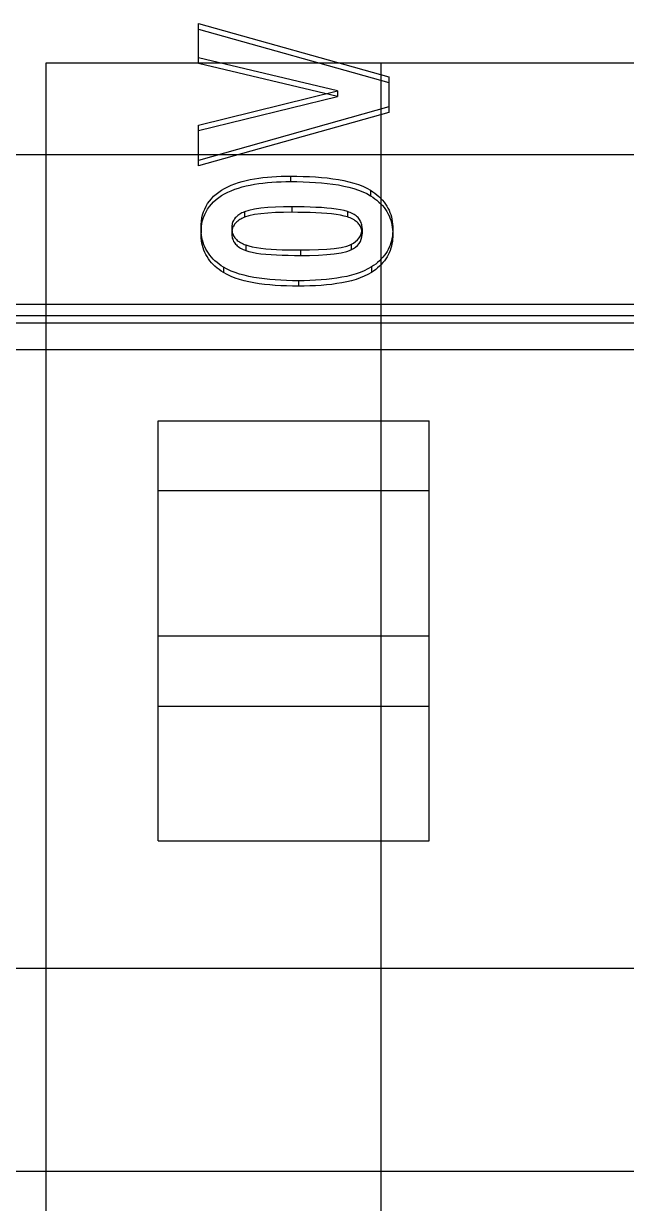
# Model space of a CAD drawing. Extents: x 0 to 171, y 0 to 414.
# Drawn here: x 51.44 to 57.74, y 173.43 to 185.76 of the extents above; entities that cross this region are included whole.
import ezdxf

# ---------------------------------------------------------------- set-up
doc = ezdxf.new("R2010")
doc.units = 0
doc.layers.add('-15N-THT. THIẾT BỊ ĐÓNG MỞ', color=40, linetype='CONTINUOUS')

# ---------------------------------------------------------------- blocks, each defined once
blk = doc.blocks.new('06 - N - SC VSD ATV630U75~D11N4')
at = {"layer": '-15N-THT. THIẾT BỊ ĐÓNG MỞ'}
for p, q in [((-32.233, -21.19), (-30.244, -21.748)), ((-32.233, -21.606), (-32.233, -21.19)), ((-32.233, -21.247), (-30.244, -21.806)), ((-30.781, -21.894), (-32.233, -21.549)), ((-33.827, -21.599), (-33.827, -21.599)), ((-33.827, -36.512), (-33.827, -21.599)), ((-33.827, -21.599), (8.972, -21.599)), ((-30.781, -21.951), (-32.233, -21.606)), ((-30.324, -36.512), (-30.324, -21.599)), ((-30.324, -21.599), (-30.324, -21.599)), ((-30.244, -21.748), (-30.244, -22.118)), ((-32.233, -22.251), (-30.781, -21.894)), ((-30.781, -21.894), (-30.781, -21.951)), ((-32.233, -22.308), (-30.781, -21.951)), ((-30.244, -22.061), (-32.233, -22.62)), ((-30.244, -22.118), (-32.233, -22.677)), ((-32.233, -22.677), (-32.233, -22.251)), ((-59.15, -22.557), (59.15, -22.557)), ((-31.65, -22.813), (-31.605, -22.806)), ((-31.605, -22.806), (-31.56, -22.8)), ((-31.56, -22.8), (-31.513, -22.795)), ((-31.513, -22.795), (-31.466, -22.791)), ((-31.466, -22.791), (-31.418, -22.788)), ((-31.418, -22.788), (-31.37, -22.786)), ((-31.37, -22.786), (-31.321, -22.785)), ((-31.321, -22.785), (-31.271, -22.785)), ((-31.271, -22.785), (-31.205, -22.785)), ((-31.271, -22.785), (-31.271, -22.842)), ((-31.205, -22.785), (-31.139, -22.787)), ((-31.139, -22.787), (-31.075, -22.789)), ((-31.075, -22.789), (-31.011, -22.793)), ((-31.011, -22.793), (-30.949, -22.798)), ((-30.949, -22.798), (-30.888, -22.804)), ((-30.888, -22.804), (-30.829, -22.811)), ((-32.023, -22.951), (-31.993, -22.931)), ((-31.993, -22.931), (-31.961, -22.913)), ((-31.961, -22.913), (-31.928, -22.895)), ((-31.928, -22.895), (-31.892, -22.88)), ((-31.892, -22.88), (-31.856, -22.865)), ((-31.892, -22.937), (-31.856, -22.922)), ((-31.856, -22.865), (-31.817, -22.852)), ((-31.856, -22.922), (-31.817, -22.909)), ((-31.817, -22.852), (-31.777, -22.841)), ((-31.817, -22.909), (-31.777, -22.898)), ((-31.777, -22.841), (-31.736, -22.83)), ((-31.777, -22.898), (-31.736, -22.887)), ((-31.736, -22.83), (-31.693, -22.821)), ((-31.736, -22.887), (-31.693, -22.878)), ((-31.693, -22.821), (-31.65, -22.813)), ((-31.693, -22.878), (-31.65, -22.87)), ((-31.65, -22.87), (-31.605, -22.863)), ((-31.605, -22.863), (-31.56, -22.857)), ((-31.56, -22.857), (-31.513, -22.852)), ((-31.513, -22.852), (-31.466, -22.848)), ((-31.466, -22.848), (-31.418, -22.845)), ((-31.418, -22.845), (-31.37, -22.843)), ((-31.37, -22.843), (-31.321, -22.842)), ((-31.321, -22.842), (-31.271, -22.842)), ((-31.271, -22.842), (-31.205, -22.842)), ((-31.205, -22.842), (-31.139, -22.844)), ((-31.139, -22.844), (-31.075, -22.846)), ((-31.075, -22.846), (-31.011, -22.85)), ((-31.011, -22.85), (-30.949, -22.855)), ((-30.949, -22.855), (-30.888, -22.861)), ((-30.888, -22.861), (-30.829, -22.868)), ((-30.829, -22.811), (-30.771, -22.82)), ((-30.829, -22.868), (-30.771, -22.877)), ((-30.771, -22.82), (-30.715, -22.831)), ((-30.771, -22.877), (-30.715, -22.888)), ((-30.715, -22.831), (-30.662, -22.843)), ((-30.715, -22.888), (-30.662, -22.9)), ((-30.662, -22.843), (-30.611, -22.857)), ((-30.662, -22.9), (-30.611, -22.914)), ((-30.611, -22.857), (-30.562, -22.873)), ((-30.611, -22.914), (-30.562, -22.93)), ((-30.562, -22.873), (-30.517, -22.89)), ((-30.562, -22.93), (-30.517, -22.947)), ((-30.517, -22.89), (-30.474, -22.91)), ((-30.474, -22.91), (-30.436, -22.932)), ((-30.436, -22.932), (-30.412, -22.947)), ((-30.436, -22.932), (-30.436, -22.989)), ((-32.14, -23.072), (-32.121, -23.045)), ((-32.121, -23.045), (-32.1, -23.02)), ((-32.1, -23.02), (-32.076, -22.995)), ((-32.1, -23.077), (-32.076, -23.052)), ((-32.076, -22.995), (-32.051, -22.973)), ((-32.076, -23.052), (-32.051, -23.03)), ((-32.051, -22.973), (-32.023, -22.951)), ((-32.051, -23.03), (-32.023, -23.008)), ((-32.023, -23.008), (-31.993, -22.988)), ((-31.993, -22.988), (-31.961, -22.97)), ((-31.961, -22.97), (-31.928, -22.953)), ((-31.928, -22.953), (-31.892, -22.937)), ((-30.517, -22.947), (-30.474, -22.967)), ((-30.474, -22.967), (-30.436, -22.989)), ((-30.436, -22.989), (-30.412, -23.004)), ((-30.412, -22.947), (-30.389, -22.963)), ((-30.412, -23.004), (-30.389, -23.02)), ((-30.389, -22.963), (-30.368, -22.98)), ((-30.389, -23.02), (-30.368, -23.037)), ((-30.368, -22.98), (-30.348, -22.998)), ((-30.368, -23.037), (-30.348, -23.055)), ((-30.348, -22.998), (-30.328, -23.017)), ((-30.348, -23.055), (-30.328, -23.074)), ((-30.328, -23.017), (-30.311, -23.036)), ((-30.311, -23.036), (-30.294, -23.055)), ((-30.294, -23.055), (-30.279, -23.076)), ((-32.192, -23.19), (-32.182, -23.159)), ((-32.182, -23.159), (-32.17, -23.129)), ((-32.17, -23.129), (-32.156, -23.1)), ((-32.17, -23.186), (-32.156, -23.157)), ((-32.156, -23.1), (-32.14, -23.072)), ((-32.156, -23.157), (-32.14, -23.129)), ((-32.14, -23.129), (-32.121, -23.102)), ((-32.121, -23.102), (-32.1, -23.077)), ((-31.792, -23.176), (-31.803, -23.182)), ((-31.78, -23.169), (-31.792, -23.176)), ((-31.767, -23.163), (-31.78, -23.169)), ((-31.754, -23.158), (-31.767, -23.163)), ((-31.707, -23.143), (-31.754, -23.158)), ((-31.754, -23.158), (-31.754, -23.215)), ((-31.649, -23.13), (-31.707, -23.143)), ((-31.583, -23.121), (-31.649, -23.13)), ((-31.583, -23.178), (-31.649, -23.187)), ((-31.509, -23.113), (-31.583, -23.121)), ((-31.509, -23.171), (-31.583, -23.178)), ((-31.43, -23.109), (-31.509, -23.113)), ((-31.43, -23.166), (-31.509, -23.171)), ((-31.346, -23.106), (-31.43, -23.109)), ((-31.346, -23.163), (-31.43, -23.166)), ((-31.259, -23.105), (-31.346, -23.106)), ((-31.259, -23.162), (-31.346, -23.163)), ((-31.259, -23.105), (-31.259, -23.162)), ((-31.194, -23.106), (-31.259, -23.105)), ((-31.194, -23.163), (-31.259, -23.162)), ((-31.13, -23.107), (-31.194, -23.106)), ((-31.13, -23.164), (-31.194, -23.163)), ((-31.068, -23.108), (-31.13, -23.107)), ((-31.068, -23.165), (-31.13, -23.164)), ((-31.007, -23.111), (-31.068, -23.108)), ((-31.007, -23.168), (-31.068, -23.165)), ((-30.949, -23.114), (-31.007, -23.111)), ((-30.949, -23.171), (-31.007, -23.168)), ((-30.894, -23.118), (-30.949, -23.114)), ((-30.894, -23.175), (-30.949, -23.171)), ((-30.842, -23.123), (-30.894, -23.118)), ((-30.842, -23.18), (-30.894, -23.175)), ((-30.793, -23.129), (-30.842, -23.123)), ((-30.793, -23.186), (-30.842, -23.18)), ((-30.749, -23.137), (-30.793, -23.129)), ((-30.71, -23.145), (-30.749, -23.137)), ((-30.676, -23.154), (-30.71, -23.145)), ((-30.676, -23.154), (-30.676, -23.211)), ((-30.661, -23.16), (-30.676, -23.154)), ((-30.647, -23.165), (-30.661, -23.16)), ((-30.633, -23.172), (-30.647, -23.165)), ((-30.619, -23.178), (-30.633, -23.172)), ((-30.607, -23.185), (-30.619, -23.178)), ((-30.328, -23.074), (-30.311, -23.093)), ((-30.311, -23.093), (-30.294, -23.113)), ((-30.294, -23.113), (-30.279, -23.133)), ((-30.279, -23.076), (-30.265, -23.097)), ((-30.279, -23.133), (-30.265, -23.154)), ((-30.265, -23.097), (-30.253, -23.119)), ((-30.265, -23.154), (-30.253, -23.176)), ((-30.253, -23.119), (-30.242, -23.141)), ((-30.253, -23.176), (-30.242, -23.198)), ((-30.242, -23.141), (-30.233, -23.164)), ((-30.233, -23.164), (-30.224, -23.187)), ((-32.208, -23.323), (-32.207, -23.289)), ((-32.207, -23.289), (-32.204, -23.255)), ((-32.204, -23.255), (-32.199, -23.222)), ((-32.204, -23.312), (-32.199, -23.279)), ((-32.199, -23.222), (-32.192, -23.19)), ((-32.199, -23.279), (-32.192, -23.247)), ((-32.192, -23.247), (-32.182, -23.216)), ((-32.182, -23.216), (-32.17, -23.186)), ((-31.885, -23.303), (-31.887, -23.315)), ((-31.884, -23.292), (-31.885, -23.303)), ((-31.881, -23.281), (-31.884, -23.292)), ((-31.878, -23.27), (-31.881, -23.281)), ((-31.874, -23.259), (-31.878, -23.27)), ((-31.869, -23.249), (-31.874, -23.259)), ((-31.863, -23.24), (-31.869, -23.249)), ((-31.863, -23.297), (-31.869, -23.306)), ((-31.857, -23.23), (-31.863, -23.24)), ((-31.857, -23.287), (-31.863, -23.297)), ((-31.85, -23.222), (-31.857, -23.23)), ((-31.85, -23.279), (-31.857, -23.287)), ((-31.842, -23.213), (-31.85, -23.222)), ((-31.842, -23.27), (-31.85, -23.279)), ((-31.834, -23.205), (-31.842, -23.213)), ((-31.834, -23.262), (-31.842, -23.27)), ((-31.824, -23.197), (-31.834, -23.205)), ((-31.824, -23.254), (-31.834, -23.262)), ((-31.814, -23.189), (-31.824, -23.197)), ((-31.814, -23.246), (-31.824, -23.254)), ((-31.803, -23.182), (-31.814, -23.189)), ((-31.803, -23.239), (-31.814, -23.246)), ((-31.792, -23.233), (-31.803, -23.239)), ((-31.78, -23.226), (-31.792, -23.233)), ((-31.767, -23.22), (-31.78, -23.226)), ((-31.754, -23.215), (-31.767, -23.22)), ((-31.707, -23.2), (-31.754, -23.215)), ((-31.649, -23.187), (-31.707, -23.2)), ((-30.749, -23.194), (-30.793, -23.186)), ((-30.71, -23.202), (-30.749, -23.194)), ((-30.676, -23.211), (-30.71, -23.202)), ((-30.661, -23.217), (-30.676, -23.211)), ((-30.647, -23.222), (-30.661, -23.217)), ((-30.633, -23.229), (-30.647, -23.222)), ((-30.619, -23.235), (-30.633, -23.229)), ((-30.607, -23.242), (-30.619, -23.235)), ((-30.595, -23.193), (-30.607, -23.185)), ((-30.595, -23.25), (-30.607, -23.242)), ((-30.584, -23.201), (-30.595, -23.193)), ((-30.584, -23.258), (-30.595, -23.25)), ((-30.574, -23.209), (-30.584, -23.201)), ((-30.574, -23.266), (-30.584, -23.258)), ((-30.565, -23.218), (-30.574, -23.209)), ((-30.565, -23.275), (-30.574, -23.266)), ((-30.557, -23.228), (-30.565, -23.218)), ((-30.557, -23.285), (-30.565, -23.275)), ((-30.55, -23.237), (-30.557, -23.228)), ((-30.55, -23.294), (-30.557, -23.285)), ((-30.544, -23.248), (-30.55, -23.237)), ((-30.544, -23.305), (-30.55, -23.294)), ((-30.539, -23.259), (-30.544, -23.248)), ((-30.534, -23.27), (-30.539, -23.259)), ((-30.53, -23.282), (-30.534, -23.27)), ((-30.527, -23.294), (-30.53, -23.282)), ((-30.525, -23.306), (-30.527, -23.294)), ((-30.242, -23.198), (-30.233, -23.221)), ((-30.233, -23.221), (-30.224, -23.244)), ((-30.224, -23.187), (-30.217, -23.211)), ((-30.224, -23.244), (-30.217, -23.268)), ((-30.217, -23.211), (-30.212, -23.235)), ((-30.217, -23.268), (-30.212, -23.292)), ((-30.212, -23.235), (-30.208, -23.26)), ((-30.212, -23.292), (-30.208, -23.317)), ((-30.208, -23.26), (-30.205, -23.285)), ((-30.205, -23.285), (-30.203, -23.31)), ((-32.208, -23.323), (-32.208, -23.38)), ((-32.208, -23.35), (-32.208, -23.323)), ((-32.208, -23.38), (-32.207, -23.346)), ((-32.206, -23.376), (-32.208, -23.35)), ((-32.208, -23.407), (-32.208, -23.38)), ((-32.206, -23.433), (-32.208, -23.407)), ((-32.207, -23.346), (-32.204, -23.312)), ((-32.203, -23.402), (-32.206, -23.376)), ((-32.199, -23.427), (-32.203, -23.402)), ((-32.193, -23.452), (-32.199, -23.427)), ((-31.887, -23.315), (-31.887, -23.326)), ((-31.887, -23.326), (-31.887, -23.383)), ((-31.887, -23.326), (-31.887, -23.339)), ((-31.887, -23.339), (-31.885, -23.351)), ((-31.885, -23.36), (-31.887, -23.372)), ((-31.887, -23.372), (-31.887, -23.383)), ((-31.887, -23.383), (-31.887, -23.396)), ((-31.887, -23.396), (-31.885, -23.408)), ((-31.884, -23.349), (-31.885, -23.36)), ((-31.885, -23.351), (-31.883, -23.364)), ((-31.885, -23.408), (-31.883, -23.421)), ((-31.881, -23.338), (-31.884, -23.349)), ((-31.883, -23.364), (-31.881, -23.375)), ((-31.883, -23.421), (-31.881, -23.432)), ((-31.878, -23.327), (-31.881, -23.338)), ((-31.881, -23.375), (-31.877, -23.387)), ((-31.874, -23.316), (-31.878, -23.327)), ((-31.877, -23.387), (-31.873, -23.398)), ((-31.869, -23.306), (-31.874, -23.316)), ((-31.873, -23.398), (-31.867, -23.409)), ((-31.867, -23.409), (-31.861, -23.419)), ((-31.861, -23.419), (-31.855, -23.429)), ((-30.539, -23.316), (-30.544, -23.305)), ((-30.534, -23.327), (-30.539, -23.316)), ((-30.53, -23.339), (-30.534, -23.327)), ((-30.527, -23.351), (-30.53, -23.339)), ((-30.525, -23.363), (-30.527, -23.351)), ((-30.524, -23.319), (-30.525, -23.306)), ((-30.524, -23.376), (-30.525, -23.363)), ((-30.524, -23.332), (-30.524, -23.319)), ((-30.524, -23.332), (-30.524, -23.389)), ((-30.524, -23.389), (-30.524, -23.376)), ((-30.523, -23.394), (-30.523, -23.337)), ((-30.207, -23.41), (-30.212, -23.435)), ((-30.208, -23.317), (-30.205, -23.342)), ((-30.205, -23.385), (-30.207, -23.41)), ((-30.205, -23.342), (-30.203, -23.367)), ((-30.203, -23.361), (-30.205, -23.385)), ((-30.203, -23.418), (-30.205, -23.443)), ((-30.203, -23.31), (-30.202, -23.335)), ((-30.202, -23.335), (-30.203, -23.361)), ((-30.203, -23.367), (-30.202, -23.392)), ((-30.202, -23.392), (-30.203, -23.418)), ((-30.202, -23.335), (-30.202, -23.392)), ((-32.203, -23.459), (-32.206, -23.433)), ((-32.199, -23.484), (-32.203, -23.459)), ((-32.193, -23.509), (-32.199, -23.484)), ((-32.186, -23.477), (-32.193, -23.452)), ((-32.186, -23.534), (-32.193, -23.509)), ((-32.178, -23.501), (-32.186, -23.477)), ((-32.178, -23.558), (-32.186, -23.534)), ((-32.168, -23.524), (-32.178, -23.501)), ((-32.157, -23.547), (-32.168, -23.524)), ((-32.145, -23.569), (-32.157, -23.547)), ((-31.881, -23.432), (-31.877, -23.444)), ((-31.877, -23.444), (-31.873, -23.455)), ((-31.873, -23.455), (-31.867, -23.466)), ((-31.867, -23.466), (-31.861, -23.476)), ((-31.861, -23.476), (-31.855, -23.486)), ((-31.855, -23.429), (-31.847, -23.438)), ((-31.855, -23.486), (-31.847, -23.495)), ((-31.847, -23.438), (-31.838, -23.447)), ((-31.847, -23.495), (-31.838, -23.504)), ((-31.838, -23.447), (-31.829, -23.456)), ((-31.838, -23.504), (-31.829, -23.513)), ((-31.829, -23.456), (-31.819, -23.464)), ((-31.829, -23.513), (-31.819, -23.521)), ((-31.819, -23.464), (-31.807, -23.472)), ((-31.819, -23.521), (-31.807, -23.529)), ((-31.807, -23.472), (-31.796, -23.479)), ((-31.807, -23.529), (-31.796, -23.536)), ((-31.796, -23.479), (-31.783, -23.486)), ((-31.796, -23.536), (-31.783, -23.543)), ((-31.783, -23.486), (-31.769, -23.493)), ((-31.783, -23.543), (-31.769, -23.55)), ((-31.769, -23.493), (-31.756, -23.499)), ((-31.769, -23.55), (-31.756, -23.556)), ((-31.756, -23.499), (-31.741, -23.504)), ((-31.741, -23.504), (-31.741, -23.562)), ((-31.741, -23.504), (-31.709, -23.514)), ((-31.709, -23.514), (-31.672, -23.523)), ((-31.672, -23.523), (-31.629, -23.531)), ((-31.629, -23.531), (-31.581, -23.538)), ((-31.581, -23.538), (-31.53, -23.543)), ((-31.53, -23.543), (-31.476, -23.548)), ((-31.476, -23.548), (-31.418, -23.551)), ((-30.98, -23.553), (-30.893, -23.548)), ((-30.893, -23.548), (-30.814, -23.541)), ((-30.814, -23.541), (-30.743, -23.53)), ((-30.743, -23.53), (-30.684, -23.516)), ((-30.684, -23.516), (-30.639, -23.499)), ((-30.639, -23.499), (-30.639, -23.556)), ((-30.251, -23.55), (-30.263, -23.571)), ((-30.241, -23.528), (-30.251, -23.55)), ((-30.231, -23.505), (-30.241, -23.528)), ((-30.223, -23.482), (-30.231, -23.505)), ((-30.223, -23.539), (-30.231, -23.562)), ((-30.217, -23.459), (-30.223, -23.482)), ((-30.217, -23.516), (-30.223, -23.539)), ((-30.212, -23.435), (-30.217, -23.459)), ((-30.212, -23.492), (-30.217, -23.516)), ((-30.207, -23.467), (-30.212, -23.492)), ((-30.205, -23.443), (-30.207, -23.467)), ((-32.168, -23.581), (-32.178, -23.558)), ((-32.157, -23.604), (-32.168, -23.581)), ((-32.145, -23.626), (-32.157, -23.604)), ((-32.131, -23.591), (-32.145, -23.569)), ((-32.131, -23.648), (-32.145, -23.626)), ((-32.116, -23.612), (-32.131, -23.591)), ((-32.116, -23.669), (-32.131, -23.648)), ((-32.099, -23.632), (-32.116, -23.612)), ((-32.099, -23.689), (-32.116, -23.669)), ((-32.081, -23.651), (-32.099, -23.632)), ((-32.062, -23.67), (-32.081, -23.651)), ((-32.041, -23.688), (-32.062, -23.67)), ((-31.756, -23.556), (-31.741, -23.562)), ((-31.741, -23.562), (-31.709, -23.571)), ((-31.709, -23.571), (-31.672, -23.58)), ((-31.672, -23.58), (-31.629, -23.588)), ((-31.629, -23.588), (-31.581, -23.595)), ((-31.581, -23.595), (-31.53, -23.6)), ((-31.53, -23.6), (-31.476, -23.605)), ((-31.476, -23.605), (-31.418, -23.608)), ((-31.418, -23.551), (-31.358, -23.554)), ((-31.418, -23.608), (-31.358, -23.611)), ((-31.358, -23.554), (-31.296, -23.555)), ((-31.358, -23.611), (-31.296, -23.612)), ((-31.296, -23.555), (-31.232, -23.556)), ((-31.296, -23.612), (-31.232, -23.613)), ((-31.232, -23.556), (-31.167, -23.556)), ((-31.232, -23.613), (-31.167, -23.613)), ((-31.167, -23.556), (-31.167, -23.613)), ((-31.167, -23.556), (-31.072, -23.556)), ((-31.167, -23.613), (-31.072, -23.613)), ((-31.072, -23.556), (-30.98, -23.553)), ((-31.072, -23.613), (-30.98, -23.61)), ((-30.98, -23.61), (-30.893, -23.605)), ((-30.893, -23.605), (-30.814, -23.598)), ((-30.814, -23.598), (-30.743, -23.587)), ((-30.743, -23.587), (-30.684, -23.573)), ((-30.684, -23.573), (-30.639, -23.556)), ((-30.341, -23.668), (-30.361, -23.686)), ((-30.323, -23.65), (-30.341, -23.668)), ((-30.306, -23.631), (-30.323, -23.65)), ((-30.29, -23.612), (-30.306, -23.631)), ((-30.29, -23.669), (-30.306, -23.688)), ((-30.276, -23.592), (-30.29, -23.612)), ((-30.276, -23.649), (-30.29, -23.669)), ((-30.263, -23.571), (-30.276, -23.592)), ((-30.263, -23.628), (-30.276, -23.649)), ((-30.251, -23.607), (-30.263, -23.628)), ((-30.241, -23.585), (-30.251, -23.607)), ((-30.231, -23.562), (-30.241, -23.585)), ((-32.081, -23.708), (-32.099, -23.689)), ((-32.062, -23.727), (-32.081, -23.708)), ((-32.041, -23.745), (-32.062, -23.727)), ((-32.019, -23.705), (-32.041, -23.688)), ((-32.019, -23.762), (-32.041, -23.745)), ((-31.996, -23.721), (-32.019, -23.705)), ((-31.996, -23.778), (-32.019, -23.762)), ((-31.972, -23.736), (-31.996, -23.721)), ((-31.972, -23.793), (-31.996, -23.778)), ((-31.972, -23.736), (-31.972, -23.793)), ((-31.935, -23.757), (-31.972, -23.736)), ((-31.935, -23.814), (-31.972, -23.793)), ((-31.894, -23.776), (-31.935, -23.757)), ((-31.851, -23.793), (-31.894, -23.776)), ((-31.805, -23.808), (-31.851, -23.793)), ((-30.543, -23.791), (-30.587, -23.807)), ((-30.501, -23.774), (-30.543, -23.791)), ((-30.462, -23.755), (-30.501, -23.774)), ((-30.426, -23.734), (-30.462, -23.755)), ((-30.426, -23.791), (-30.462, -23.812)), ((-30.403, -23.719), (-30.426, -23.734)), ((-30.426, -23.734), (-30.426, -23.791)), ((-30.403, -23.776), (-30.426, -23.791)), ((-30.381, -23.703), (-30.403, -23.719)), ((-30.381, -23.76), (-30.403, -23.776)), ((-30.361, -23.686), (-30.381, -23.703)), ((-30.361, -23.743), (-30.381, -23.76)), ((-30.341, -23.725), (-30.361, -23.743)), ((-30.323, -23.707), (-30.341, -23.725)), ((-30.306, -23.688), (-30.323, -23.707)), ((-31.894, -23.833), (-31.935, -23.814)), ((-31.851, -23.85), (-31.894, -23.833)), ((-31.805, -23.865), (-31.851, -23.85)), ((-31.757, -23.821), (-31.805, -23.808)), ((-31.757, -23.878), (-31.805, -23.865)), ((-31.707, -23.833), (-31.757, -23.821)), ((-31.707, -23.89), (-31.757, -23.878)), ((-31.655, -23.843), (-31.707, -23.833)), ((-31.655, -23.9), (-31.707, -23.89)), ((-31.601, -23.852), (-31.655, -23.843)), ((-31.601, -23.909), (-31.655, -23.9)), ((-31.546, -23.859), (-31.601, -23.852)), ((-31.546, -23.916), (-31.601, -23.909)), ((-31.489, -23.865), (-31.546, -23.859)), ((-31.489, -23.922), (-31.546, -23.916)), ((-31.432, -23.869), (-31.489, -23.865)), ((-31.373, -23.873), (-31.432, -23.869)), ((-31.313, -23.875), (-31.373, -23.873)), ((-31.252, -23.877), (-31.313, -23.875)), ((-31.19, -23.877), (-31.252, -23.877)), ((-31.19, -23.877), (-31.19, -23.934)), ((-31.13, -23.877), (-31.19, -23.877)), ((-31.07, -23.875), (-31.13, -23.877)), ((-31.011, -23.873), (-31.07, -23.875)), ((-30.953, -23.869), (-31.011, -23.873)), ((-30.897, -23.864), (-30.953, -23.869)), ((-30.841, -23.858), (-30.897, -23.864)), ((-30.841, -23.916), (-30.897, -23.922)), ((-30.787, -23.851), (-30.841, -23.858)), ((-30.787, -23.908), (-30.841, -23.916)), ((-30.734, -23.842), (-30.787, -23.851)), ((-30.734, -23.899), (-30.787, -23.908)), ((-30.683, -23.832), (-30.734, -23.842)), ((-30.683, -23.889), (-30.734, -23.899)), ((-30.634, -23.82), (-30.683, -23.832)), ((-30.634, -23.877), (-30.683, -23.889)), ((-30.587, -23.807), (-30.634, -23.82)), ((-30.587, -23.864), (-30.634, -23.877)), ((-30.543, -23.848), (-30.587, -23.864)), ((-30.501, -23.831), (-30.543, -23.848)), ((-30.462, -23.812), (-30.501, -23.831)), ((-31.432, -23.926), (-31.489, -23.922)), ((-31.373, -23.93), (-31.432, -23.926)), ((-31.313, -23.932), (-31.373, -23.93)), ((-31.252, -23.934), (-31.313, -23.932)), ((-31.19, -23.934), (-31.252, -23.934)), ((-31.13, -23.934), (-31.19, -23.934)), ((-31.07, -23.932), (-31.13, -23.934)), ((-31.011, -23.93), (-31.07, -23.932)), ((-30.953, -23.926), (-31.011, -23.93)), ((-30.897, -23.922), (-30.953, -23.926)), ((-38.814, -24.124), (31.895, -24.124)), ((31.895, -24.246), (-38.814, -24.246)), ((-38.814, -24.316), (31.895, -24.316)), ((-38.814, -24.598), (31.895, -24.598)), ((-32.655, -25.343), (-29.822, -25.343)), ((-32.655, -29.73), (-32.655, -25.343)), ((-29.822, -26.074), (-29.822, -25.343)), ((-32.655, -26.074), (-32.655, -26.074)), ((-29.822, -26.074), (-32.655, -26.074)), ((-29.822, -26.074), (-29.822, -26.074)), ((-29.822, -29.73), (-29.822, -26.074)), ((-29.822, -27.592), (-32.655, -27.592)), ((-32.655, -28.324), (-29.822, -28.324)), ((-32.655, -29.73), (-29.822, -29.73)), ((31.895, -31.065), (-38.814, -31.065)), ((-39.272, -33.182), (-8.301, -33.182))]:
    blk.add_line(p, q, dxfattribs=at)
for centre, start_param, end_param in [((-30.75, -23.337), 2.079976, 3.141593), ((-30.75, -23.394), 2.079976, 3.141593), ((-30.75, -23.337), -3.141593, -3.112795), ((-30.75, -23.394), -3.141593, -3.112795)]:
    blk.add_ellipse(centre, major_axis=(-0.226, 0), ratio=0.819152, start_param=start_param, end_param=end_param, dxfattribs=at)

msp = doc.modelspace()

# ---------------------------------------------------------------- block references
msp.add_blockref('06 - N - SC VSD ATV630U75~D11N4', (85.5, 206.951))

doc.saveas('drawing.dxf')
